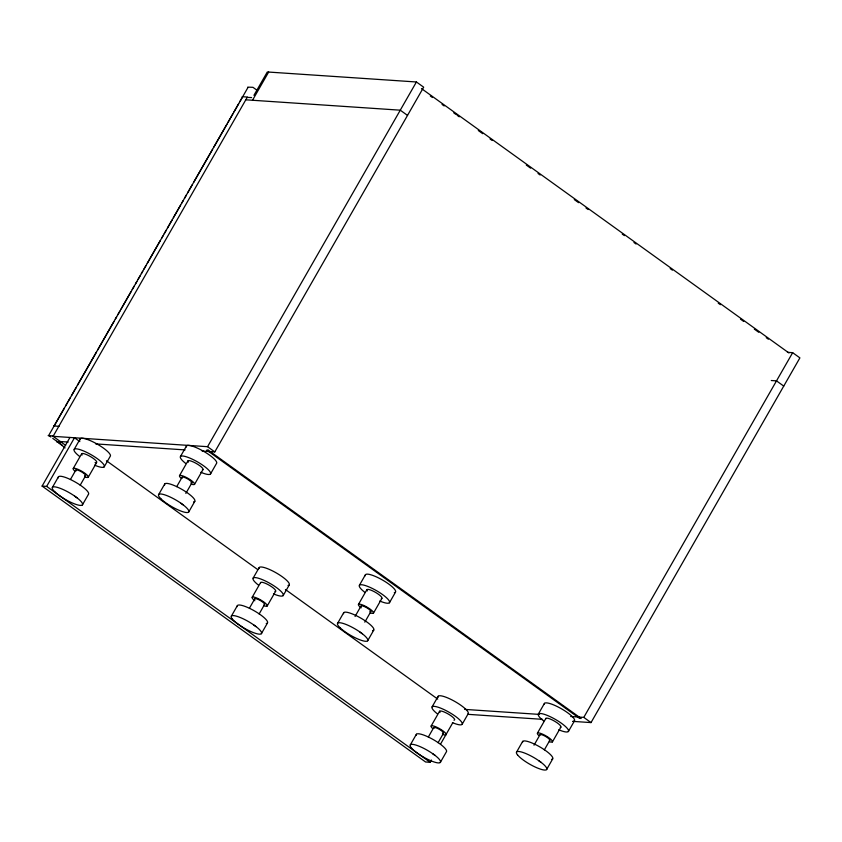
<?xml version="1.0" encoding="UTF-8"?>
<svg xmlns="http://www.w3.org/2000/svg" width="842" height="842" viewBox="0 0 842 842"><rect width="100%" height="100%" fill="white"/><g stroke="black" fill="none" stroke-linecap="round" stroke-linejoin="round"><path stroke-width="1.26" d="M247.695 87.126L252.968 87.326L257.242 90.399M65.066 447.902L56.782 441.282M53.983 426.22L247.811 87.768M64.424 407.991L48.689 435.461L50.815 436.987M65.665 405.823L67.676 402.297M68.276 401.255L70.286 397.74M71.538 395.561L76.159 387.488M77.411 385.299L96.388 352.177M97.651 349.956L113.996 321.423M115.28 319.181L116.606 316.866M117.891 314.624L119.869 311.161M121.153 308.919L130.963 291.795M132.257 289.543L134.225 286.101M135.52 283.838L136.836 281.544M138.13 279.281L140.098 275.85M141.393 273.587L142.708 271.292M144.014 269.019L145.971 265.598M147.276 263.325L160.327 240.517M161.622 238.254L162.938 235.96M164.232 233.708L166.211 230.266M167.495 228.003L172.084 220.004M173.368 217.752L180.567 205.185M181.851 202.943L183.177 200.628M184.461 198.386L186.45 194.923M187.724 192.692L192.323 184.661M193.597 182.44L209.953 153.886M210.553 152.823L212.563 149.329M213.815 147.129L226.919 124.248M228.171 122.069L230.192 118.543M230.782 117.512L232.802 113.986M234.044 111.818L238.675 103.724M239.917 101.556L241.938 98.019M65.655 445.365L53.088 436.324L247.201 97.377L251.611 97.588M253.947 95.304L267.314 71.97L416.422 81.979L423.673 87.189L214.794 451.901L202.101 451.049M252.495 100.261L268.651 72.054M431.42 760.031L430.125 762.294L425.578 761.989L42.1 486.087L69.949 437.451M42.1 486.087L46.647 486.392L74.496 437.756L79.832 441.597M52.425 487.35L58.498 476.74M74.201 449.323L80.274 438.714M73.233 468.489L81.695 453.712M70.433 479.498L75.864 470.025M80.179 485.202L85.61 475.73M88.231 477.267L96.693 462.49A8.673 1.947 29.8 0 0 88.505 455.511A8.673 1.947 29.8 0 0 82.074 455.059M82.411 504.895L88.484 494.286M104.187 466.878L110.26 456.269A17.356 3.905 29.8 0 0 95.872 443.355A17.356 3.905 29.8 0 0 80.148 439.808M158.706 494.486L164.779 483.876M180.483 456.459L186.556 445.85M179.514 475.625L187.976 460.848M176.715 486.634L182.135 477.161M53.088 436.324L207.553 446.692L416.422 81.979M185.85 493.391L191.881 482.866M194.513 484.403L202.975 469.625M188.692 512.031L194.765 501.432M210.468 474.014L216.541 463.405A17.356 3.905 29.8 0 0 202.154 450.491A17.356 3.905 29.8 0 0 186.429 446.944M231.382 616.102L237.455 605.493M253.158 578.075L259.231 567.466M252.19 597.241L260.652 582.464M249.39 608.261L254.81 598.778M259.136 613.965L264.556 604.482M267.188 606.019L275.65 591.242M261.367 633.658L267.44 623.048M283.144 595.631L289.216 585.022M337.663 623.238L343.736 612.629M359.439 585.211L365.512 574.602M358.471 604.377L366.933 589.6M355.061 616.449L361.092 605.914M364.807 622.154L370.838 611.618M373.459 613.155L381.921 598.378M367.649 640.794L373.722 630.184M389.425 602.767L395.498 592.158M410.338 744.854L416.411 734.245M432.114 706.827L438.187 696.229M431.146 725.993L439.608 711.216M428.336 737.013L433.767 727.53M438.082 742.718L443.513 733.235M440.492 744.191L452.796 722.71M440.324 762.41L446.397 751.801A17.356 3.905 29.8 0 0 432.009 738.887A17.356 3.905 29.8 0 0 416.285 735.34M462.1 724.383L468.173 713.774M516.62 751.99L522.693 741.381M538.385 713.974L544.469 703.365M537.428 733.129L545.89 718.352M534.017 745.202L540.048 734.666M544.364 749.854L549.794 740.371M552.415 741.907L560.877 727.13M546.605 769.546L552.678 758.937M568.371 731.519L574.454 720.91M570.687 716.5L583.78 717.384L792.659 352.672L799.9 357.882L591.021 722.594L572.697 721.362M61.855 442.103L56.561 441.776M48.12 435.609L53.478 435.967M242.149 96.704L247.401 97.051M245.801 99.809L400.276 110.186L407.517 115.396M787.428 352.314L792.659 352.672M771.272 380.521L776.503 380.868L783.744 386.089M53.604 425.915L58.993 426.336M60.329 441.534L68.181 442.061M95.672 443.902L185.093 449.912M464.658 709.385L539.564 714.416M467.973 714.332L542.595 719.342M180.935 503.253L183.367 505.011A17.356 3.905 29.8 0 1 184.093 512.094A17.356 3.905 29.8 0 1 161.338 499.211M359.892 632.005L362.323 633.763A17.356 3.905 29.8 0 1 363.049 640.846A17.356 3.905 29.8 0 1 340.294 627.964M538.838 760.758L541.28 762.515L537.912 760.094A17.303 3.894 29.8 0 0 521.24 751.938A17.303 3.894 29.8 0 0 517.325 754.674L517.504 754.842M74.654 496.117L77.085 497.864A17.356 3.905 29.8 0 1 77.811 504.958A17.356 3.905 29.8 0 1 55.067 492.075M253.61 624.869L256.042 626.627L252.674 624.206A17.303 3.894 29.8 0 0 236.002 616.049A17.303 3.894 29.8 0 0 232.087 618.775M432.567 753.622L434.998 755.379L431.63 752.958A17.303 3.894 29.8 0 0 414.959 744.802A17.303 3.894 29.8 0 0 411.043 747.538M421.463 88.568L788.954 352.977M430.304 95.988L432.441 97.514M442.039 104.429L444.176 105.955M453.775 112.86L455.901 114.396M457.132 115.291L459.269 116.817M478.298 130.51L482.698 133.678M490.033 138.951L492.16 140.488M526.292 165.043L530.639 168.168M538.017 173.484L540.154 175.01M574.276 199.565L578.57 202.659M586.011 208.006L588.137 209.542M622.249 234.076L624.396 235.634M633.963 242.507L636.089 244.043M670.179 268.566L672.39 270.156M718.247 303.152L720.384 304.688M740.486 319.15L743.675 321.444M754.327 329.106L758.768 332.306M766.241 337.674L768.367 339.21M207.553 446.692L214.794 451.901M583.78 717.384L591.021 722.594M183.367 505.011L179.999 502.579A17.303 3.894 29.8 0 0 163.327 494.433A17.303 3.894 29.8 0 0 159.412 497.159L161.327 499.211M362.323 633.763L358.955 631.342A17.303 3.894 29.8 0 0 342.284 623.185A17.303 3.894 29.8 0 0 338.368 625.922L340.273 627.964M106.46 460.753L257.715 569.581M285.417 589.505L437.735 699.102M52.741 438.377L62.54 445.418M77.085 497.864L73.717 495.443A17.303 3.894 29.8 0 0 57.046 487.297A17.303 3.894 29.8 0 0 53.13 490.023L55.046 492.075M46.647 486.392L430.125 762.294M517.514 754.853L519.23 756.716A17.356 3.905 29.8 0 0 541.995 769.599A17.356 3.905 29.8 0 0 541.322 762.526M411.085 747.549L412.948 749.58A17.356 3.905 29.8 0 0 435.724 762.463A17.356 3.905 29.8 0 0 435.051 755.39M232.287 618.965L234.002 620.828A17.356 3.905 29.8 0 0 256.768 633.71A17.356 3.905 29.8 0 0 256.094 626.627M361.334 606.787A5.641 1.274 29.8 0 1 366.796 607.777A5.641 1.274 29.8 0 1 369.764 611.724M361.123 607.892A8.673 1.947 29.8 0 1 360.565 604.303A8.673 1.947 29.8 0 1 371.743 610.408A8.673 1.947 29.8 0 1 370.375 612.934M367.301 590.947A8.673 1.947 29.8 0 1 374.722 591.926A8.673 1.947 29.8 0 1 381.321 598.609M364.733 592.242A17.356 3.905 29.8 0 1 364.586 585.327A17.356 3.905 29.8 0 1 387.52 598.736A17.356 3.905 29.8 0 1 379.753 601.02M365.386 575.696A17.356 3.905 29.8 0 1 383.068 580.359A17.356 3.905 29.8 0 1 394.298 592.621M343.61 613.723A17.356 3.905 29.8 0 1 361.302 618.375A17.356 3.905 29.8 0 1 372.522 630.647M254.768 599.136A5.641 1.274 29.8 0 1 260.525 600.651A5.641 1.274 29.8 0 1 264.167 604.63M254.842 600.756A8.673 1.947 29.8 0 1 254.284 597.167A8.673 1.947 29.8 0 1 265.472 603.272A8.673 1.947 29.8 0 1 264.093 605.798M260.588 583.011A8.673 1.947 29.8 0 1 269.429 585.348A8.673 1.947 29.8 0 1 275.05 591.473M258.452 585.106A17.356 3.905 29.8 0 1 258.315 578.191A17.356 3.905 29.8 0 1 281.239 591.6A17.356 3.905 29.8 0 1 273.471 593.884M259.104 568.561A17.356 3.905 29.8 0 1 276.797 573.223A17.356 3.905 29.8 0 1 288.017 585.485M237.328 606.587A17.356 3.905 29.8 0 1 255.021 611.239A17.356 3.905 29.8 0 1 266.24 623.512M540.006 735.024A5.641 1.274 29.8 0 1 545.753 736.539A5.641 1.274 29.8 0 1 549.405 740.518M538.722 735.487A8.673 1.947 29.8 0 1 540.532 733.35A8.673 1.947 29.8 0 1 551.11 739.539A8.673 1.947 29.8 0 1 549.331 741.697M545.827 718.9A8.673 1.947 29.8 0 1 554.668 721.236A8.673 1.947 29.8 0 1 560.277 727.362M543.69 720.994A17.356 3.905 29.8 0 1 543.543 714.09A17.356 3.905 29.8 0 1 566.477 727.488A17.356 3.905 29.8 0 1 558.709 729.772M544.332 704.459A17.356 3.905 29.8 0 1 562.024 709.111A17.356 3.905 29.8 0 1 573.255 721.384M522.566 742.476A17.356 3.905 29.8 0 1 540.248 747.138A17.356 3.905 29.8 0 1 551.478 759.4M182.377 478.035A5.641 1.274 29.8 0 1 187.84 479.024A5.641 1.274 29.8 0 1 190.818 482.971M180.809 477.982A8.673 1.947 29.8 0 1 182.619 475.846A8.673 1.947 29.8 0 1 193.197 482.034A8.673 1.947 29.8 0 1 191.418 484.182M188.345 462.195A8.673 1.947 29.8 0 1 195.765 463.163A8.673 1.947 29.8 0 1 202.375 469.857M185.777 463.489A17.356 3.905 29.8 0 1 185.64 456.575A17.356 3.905 29.8 0 1 208.563 469.973A17.356 3.905 29.8 0 1 200.796 472.267M164.653 484.971A17.356 3.905 29.8 0 1 182.346 489.623A17.356 3.905 29.8 0 1 193.565 501.895M76.106 470.899A5.641 1.274 29.8 0 1 81.569 471.888A5.641 1.274 29.8 0 1 84.537 475.835M74.528 470.846A8.673 1.947 29.8 0 1 76.348 468.71A8.673 1.947 29.8 0 1 86.926 474.899A8.673 1.947 29.8 0 1 85.137 477.046M96.093 462.721A8.673 1.947 29.8 0 1 95.041 462.647M79.495 456.353A17.356 3.905 29.8 0 1 79.359 449.439A17.356 3.905 29.8 0 1 102.282 462.837A17.356 3.905 29.8 0 1 94.514 465.131M58.372 477.835A17.356 3.905 29.8 0 1 74.096 481.382A17.356 3.905 29.8 0 1 88.463 494.275M434.009 728.404A5.641 1.274 29.8 0 1 439.471 729.404A5.641 1.274 29.8 0 1 442.439 733.34M432.441 728.351A8.673 1.947 29.8 0 1 434.251 726.214A8.673 1.947 29.8 0 1 444.829 732.403A8.673 1.947 29.8 0 1 443.05 734.561M439.977 712.574A8.673 1.947 29.8 0 1 447.397 713.542A8.673 1.947 29.8 0 1 454.006 720.226M437.408 713.858A17.356 3.905 29.8 0 1 437.261 706.954A17.356 3.905 29.8 0 1 460.195 720.352A17.356 3.905 29.8 0 1 452.428 722.636M438.061 697.313A17.356 3.905 29.8 0 1 453.785 700.87A17.356 3.905 29.8 0 1 468.141 713.763M208.321 450.217L206.722 450.112L579.538 718.352L581.148 718.458L208.321 450.217"/></g></svg>
